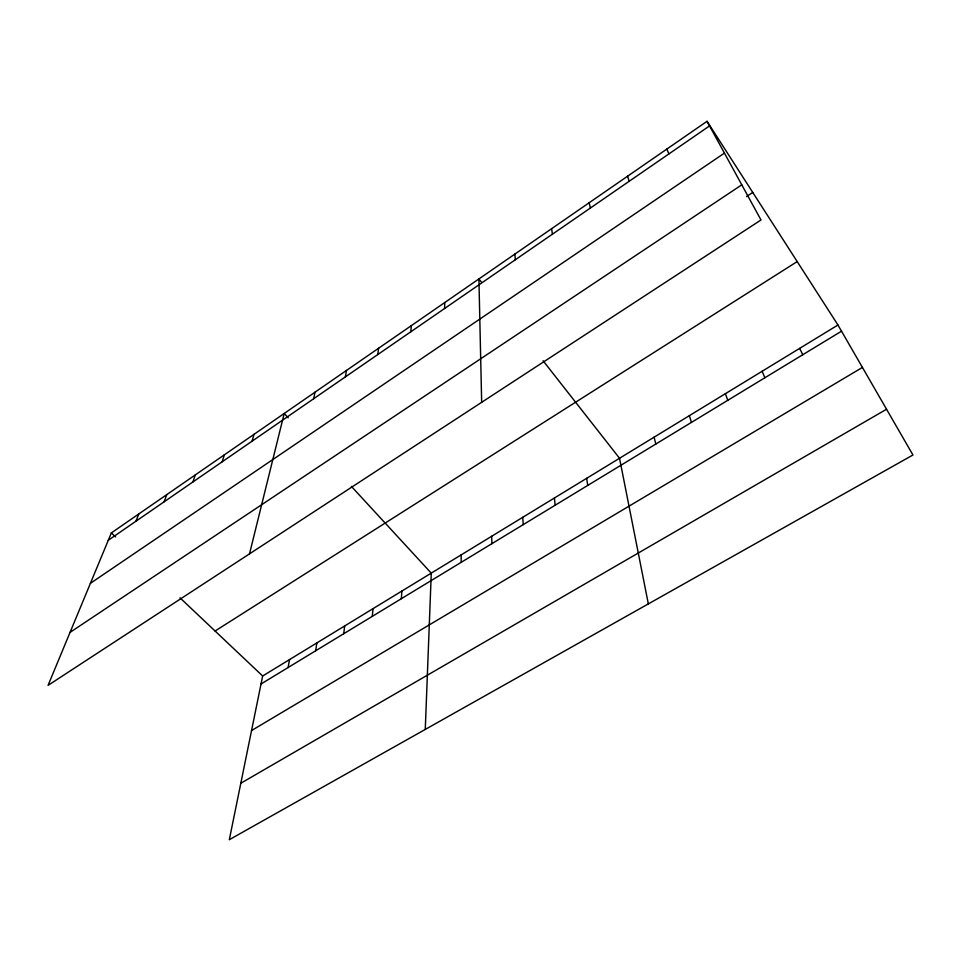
<?xml version="1.0" encoding="UTF-8"?>
<svg xmlns="http://www.w3.org/2000/svg" width="961" height="961" viewBox="0 0 961 961"><rect width="100%" height="100%" fill="white"/><g stroke="black" fill="none" stroke-linecap="round" stroke-linejoin="round"><path stroke-width="1.44" d="M461.16 562.353L461.196 554.869M444.571 308.529L444.775 302.535M425.267 729.423L431.273 573.128L351.414 486.434M401.35 598.703L401.89 591.051M410.815 331.785L411.332 325.635M372.267 616.385L373.036 608.649M343.702 633.743L344.699 625.935M377.757 354.573L378.586 348.266M315.652 650.789L316.866 642.921M345.371 376.892L346.489 370.441M288.096 667.547L289.525 659.606M837.956 325.01L262.653 675.991L229.319 839.698L912.95 454.997L837.956 325.01L707.044 121.302L111.344 532.923L48.05 685.373L760.992 219.973L707.044 121.302M313.646 398.755L315.04 392.172M249.512 553.86L284.204 413.482L288.18 417.795M252.07 441.195L253.98 434.36M222.183 461.797L224.345 454.841M192.885 481.99L195.275 474.926M164.139 501.798L166.77 494.627M135.945 521.222L138.792 513.955M108.281 540.286L709.554 125.903M90.418 583.315L724.426 153.111M70.057 632.374L741.772 184.836M746.577 196.537L752.751 192.44M215.084 631.017L797.198 261.584M261.02 683.992L841.512 331.185M251.542 730.54L862.425 367.426M240.815 783.239L886.547 409.242M111.344 532.923L115.584 536.935M179.947 597.79L262.653 675.991M481.677 282.45L478.914 278.942L481.665 402.311M543.085 360.759L619.545 458.265L648.339 603.892M799.636 348.399L802.795 354.717M666.838 149.087L668.916 153.916M762.109 371.282L764.884 377.757M725.375 393.698L727.777 400.317M627.557 176.235L629.203 181.293M689.373 415.657L691.427 422.408M654.105 437.171L655.822 444.042M589.141 202.771L590.39 208.032M551.59 228.73L552.443 234.184M586.654 478.326L587.736 485.425M554.389 498.014L555.182 505.21M514.856 254.112L515.336 259.758M522.748 517.318L523.24 524.622M491.684 536.274L491.912 543.674"/></g></svg>
